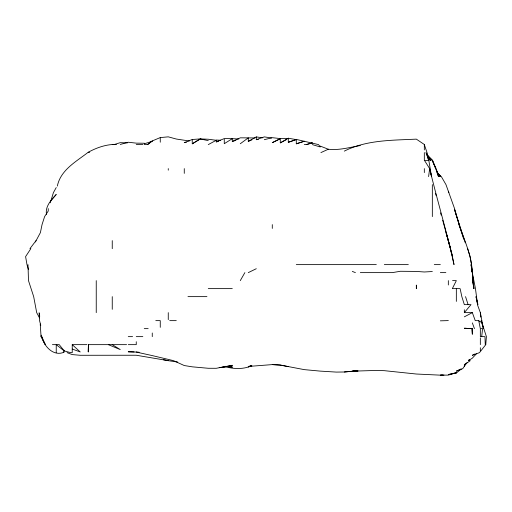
<?xml version="1.0" encoding="UTF-8"?>
<svg xmlns="http://www.w3.org/2000/svg" width="512" height="512" viewBox="0 0 512 512"><rect width="100%" height="100%" fill="white"/><g stroke="black" fill="none" stroke-linecap="round" stroke-linejoin="round"><path stroke-width="0.77" d="M46.477 214.432C45.05 206.278 51.232 199.974 56.237 194.47L50.963 200.608L50.221 202.79M88.429 344.646L88.243 351.872L88.429 344.646L126.598 344.646M474.899 353.984L472.339 355.315L479.475 352.646L485.766 344.646L486.4 336.64L481.229 320.64L483.379 328.64L480.339 312.634L477.421 304.634M481.696 336.64L482.573 328.64L481.043 328.64M428.614 176.602L429.651 168.602L424.595 160.595L428.858 160.595L431.526 176.602L429.651 168.602C437.318 200.723 446.982 232.397 454.01 264.627L452.41 256.621M64.237 352.128C53.562 356.941 43.936 346.342 41.76 336.64L45.325 344.646L41.062 336.64L41.261 335.187M57.338 186.061C60.64 170.035 75.878 161.779 87.782 152.595M50.963 200.608L53.421 192.608L56.237 187.546M35.405 241.952L40.397 232.614L42.042 224.614L44.602 216.614L48.237 211.027L48.237 208.608M448.333 320.602L440.333 320.832M63.29 352.646L64.237 350.266M240.282 280.627L244.864 272.627M461.05 368.96L456.339 371.149L462.752 368.653L464.339 366.33L464.339 364.838L470.304 360.646L468.429 360.646L469.299 359.36M464.339 366.33L467.053 362.541M36.038 240.621L29.958 248.621L30.854 248.621L25.6 256.621L26.989 264.627L28.48 269.715M480.339 321.587L480.339 322.093L478.733 320.64L475.245 320.64L472.339 312.634L464.339 312.634L471.002 304.634L464.339 304.634L461.837 296.634L460.115 288.627L452.339 288.627L456.339 280.627L452.582 280.627M476.435 353.754L472.339 358.17L468.429 360.646M464.339 364.838L465.357 363.795M456.339 373.018L456.339 372.666L448.333 374.56L456.339 373.018L461.126 369.133M144.256 144.595L147.584 144.595L152.262 140.934L160.262 137.581L168.262 136.845L176.269 139.027L189.357 141.011M240.282 143.744L248.282 137.875L254.829 137.99M147.584 144.595L152.262 140.934M192.269 143.814L200.269 138.918L192.269 139.488L192.269 143.814L200.269 138.918L208.275 139.232L216.275 140.282L208.275 144.595M288.294 138.643L280.294 138.592L272.288 142.656L280.294 138.797L280.294 142.867L288.294 138.221L296.294 139.629L288.294 142.317L288.294 138.221M220.64 140.243L216.275 140.058L216.275 141.894L224.275 138.573L232.282 138.669L232.282 141.459L240.282 137.83L248.282 137.875L248.282 141.363L256.288 136.915L262.835 137.824M280.294 142.867L286.291 139.699M464.339 316.838L472.339 312.634M88.243 152.595L88.243 152.256C96.589 147.686 106.272 144.256 115.885 144.429M248.282 272.627L256.288 268.717M320.909 152.595L328.301 149.235C339.149 150.502 349.722 147.341 360.314 145.542M248.282 141.363L251.923 139.846M344.307 151.123C366.592 139.866 392.032 140.339 416.326 139.13L424.326 144.493L424.326 149.939M192.269 139.488L184.269 142.637L186.451 142.272M251.194 365.958C242.906 369.478 233.53 369.056 225.005 366.611M288.294 142.317L296.294 139.411L318.522 144.595L320.301 146.97L312.301 144.595M256.288 136.915L256.288 139.693L264.288 136.89L271.565 137.965M296.294 143.808L304.294 141.261L296.294 143.808L296.294 139.411M152.262 141.306L144.256 143.795L144.256 143.232L136.256 143.142L128.256 142.24L120.25 144.461M114.016 144.595L120.25 142.669L127.526 142.874M357.402 370.931L352.307 371.174L376.314 370.445L384.32 370.669L416.326 374.022L440.333 375.155L448.333 375.11L456.339 372.666M232.282 141.459L235.917 140.384M306.272 144.595L312.301 142.893L306.272 144.595L304.294 144.595M251.923 365.882L248.282 366.867L251.194 365.818L248.282 366.451L272.288 364.602L280.294 365.056L304.294 369.632L320.301 371.117L336.307 372.09L344.307 371.994L355.949 370.925M264.288 139.693L272.288 137.677L280.294 138.592M256.288 139.693L258.47 139.238M216.275 141.894L218.458 141.485M344.307 371.994L355.949 370.912M220.64 367.379L219.187 367.526L224.275 367.046L232.282 365.299L216.275 368.294L208.275 368.275L192.269 366.835L184.269 365.542L173.472 360.646L152.262 355.59L136.256 352.077L128.256 351.795L134.074 351.923M222.093 367.226L232.282 366.048L229.37 366.054M352.307 371.386L358.131 370.957M432.333 271.526L424.326 271.987L416.326 271.418L400.32 271.277L392.32 272.627L360.314 272.627M443.968 375.046L440.333 375.155L442.515 375.04M112.25 144.595L116.352 144.595M136.256 144.595L142.912 144.595M424.326 144.595L427.027 152.595L428.499 160.595M296.294 264.627L376.314 264.627M384.32 264.627L408.326 264.627M434.278 264.627L440.333 264.627M440.333 272.627L445.862 272.627M208.275 288.627L232.282 288.627M187.974 296.634L206.957 296.634M155.789 320.64L160.262 320.64L160.262 327.347M169.715 320.64L176.269 320.64M144.256 328.64L148.16 328.64M471.757 328.64L472.339 328.64L472.339 334.272L471.757 328.64L464.339 328.237L472.339 328.64M128.256 336.64L132.589 336.64M136.256 336.64L142.835 336.64M52.416 344.646L59.219 344.646L64.237 350.918L70.611 352.646L72.237 352.646L72.237 344.646L86.931 344.646M128.256 344.646L136.256 344.646L136.256 341.734M485.766 344.646L485.267 344.646L484.96 336.64L480.339 336.64L480.339 328.64L478.733 320.64M88.243 152.256L89.696 152.314M238.829 139.014L232.282 138.669L224.275 143.699L224.275 139.277M272.288 364.602L280.294 365.069L288.294 366.63M136.256 351.968L139.149 352.269M168.262 360.691L177.722 362.029M168.262 360.646L136.256 355.245L80.243 355.283L72.237 354.592L67.078 352.646M225.734 366.298L232.282 367.373L227.917 366.362M163.373 359.693L168.038 360.646M200.269 138.957L208.275 140.634M108.365 344.646L120.25 349.581L112.25 344.646M72.237 349.05L80.243 351.962L72.237 344.646M320.301 146.099L328.301 149.235M352.307 271.411L355.411 272.627M437.254 173.216L441.331 176.602L445.965 184.602L454.56 208.608L459.136 224.614L456.691 216.614M64.237 350.944L56.237 344.646L56.237 352.646M437.254 173.382L440.333 175.84L437.472 173.254M427.187 155.251L432.73 160.595L435.699 168.602L432.333 160.595L436.128 168.602L438.477 176.602L436 169.325M427.187 155.386L432.333 160.416L427.078 154.829M438.733 175.002L440.333 176.602L437.126 172.294M428.333 157.523L430.432 160.595L426.598 153.261M438.566 175.27L439.405 176.602L436.083 169.325M39.52 317.894L36.691 312.634L33.677 296.634L28.486 280.627L27.994 264.627M39.123 312.634L39.546 320.64L40.781 325.331M448.333 191.245L448.864 192.608M472.339 322.88L474.451 328.64M425.952 152.595L428.858 160.595M456.774 216.614L465.293 242.803M465.542 296.634L468.102 304.634M454.438 209.363L456.339 215.405M467.642 248.621L470.125 256.621L471.494 264.627L472.019 271.898M463.731 239.162L459.027 224.614C464.326 240.122 471.603 255.219 472.25 271.898L471.014 264.627L472.435 272.627L472.87 280.627L473.722 288.627L472.339 272.627L473.952 288.627L472.845 282.086M454.413 209.299L455.053 211.379M455.482 212.762L456.339 215.526M442.688 220.25L452.685 256.621M440.55 212.87L441.197 215.117M450.611 248.621L446.08 232.614L449.997 247.2M471.731 269.773L475.456 288.627L477.574 304.634L476.006 296.634L477.984 304.634M435.526 193.331L436.109 195.514M450.362 248.621L452.224 255.898M471.789 270.445L472.154 271.898L471.77 269.715M471.808 270.445L472.16 271.898M39.245 313.363L39.738 316.288M480.339 313.843L480.704 316.864M480.435 312.634L480.832 316.998M40.23 324.013L41.062 336.64M472.339 277.216L472.493 279.264M480.339 337.901L480.339 344.646M480.339 347.725L480.339 350.79M464.339 309.76L464.339 312.634M456.339 288.627L456.339 301.408M448.333 280.627L448.333 284.979M432.333 184.602L432.333 216.614M424.326 152.595L424.326 160.333M424.326 168.602L424.326 172.589M272.288 224.614L272.288 228.429M184.269 168.602L184.269 173.376M168.262 168.602L168.262 170.176M168.262 312.634L168.262 319.642M160.262 137.581L160.262 142.214M152.262 332.992L152.262 336.64M112.25 240.621L112.25 248.685M112.25 296.634L112.25 309.325M96.243 280.627L96.243 312.634M416.646 288.627L416.326 288.627L416.326 285.069L416.646 288.627M471.68 268.262L471.341 264.627L471.68 268.262"/></g></svg>
